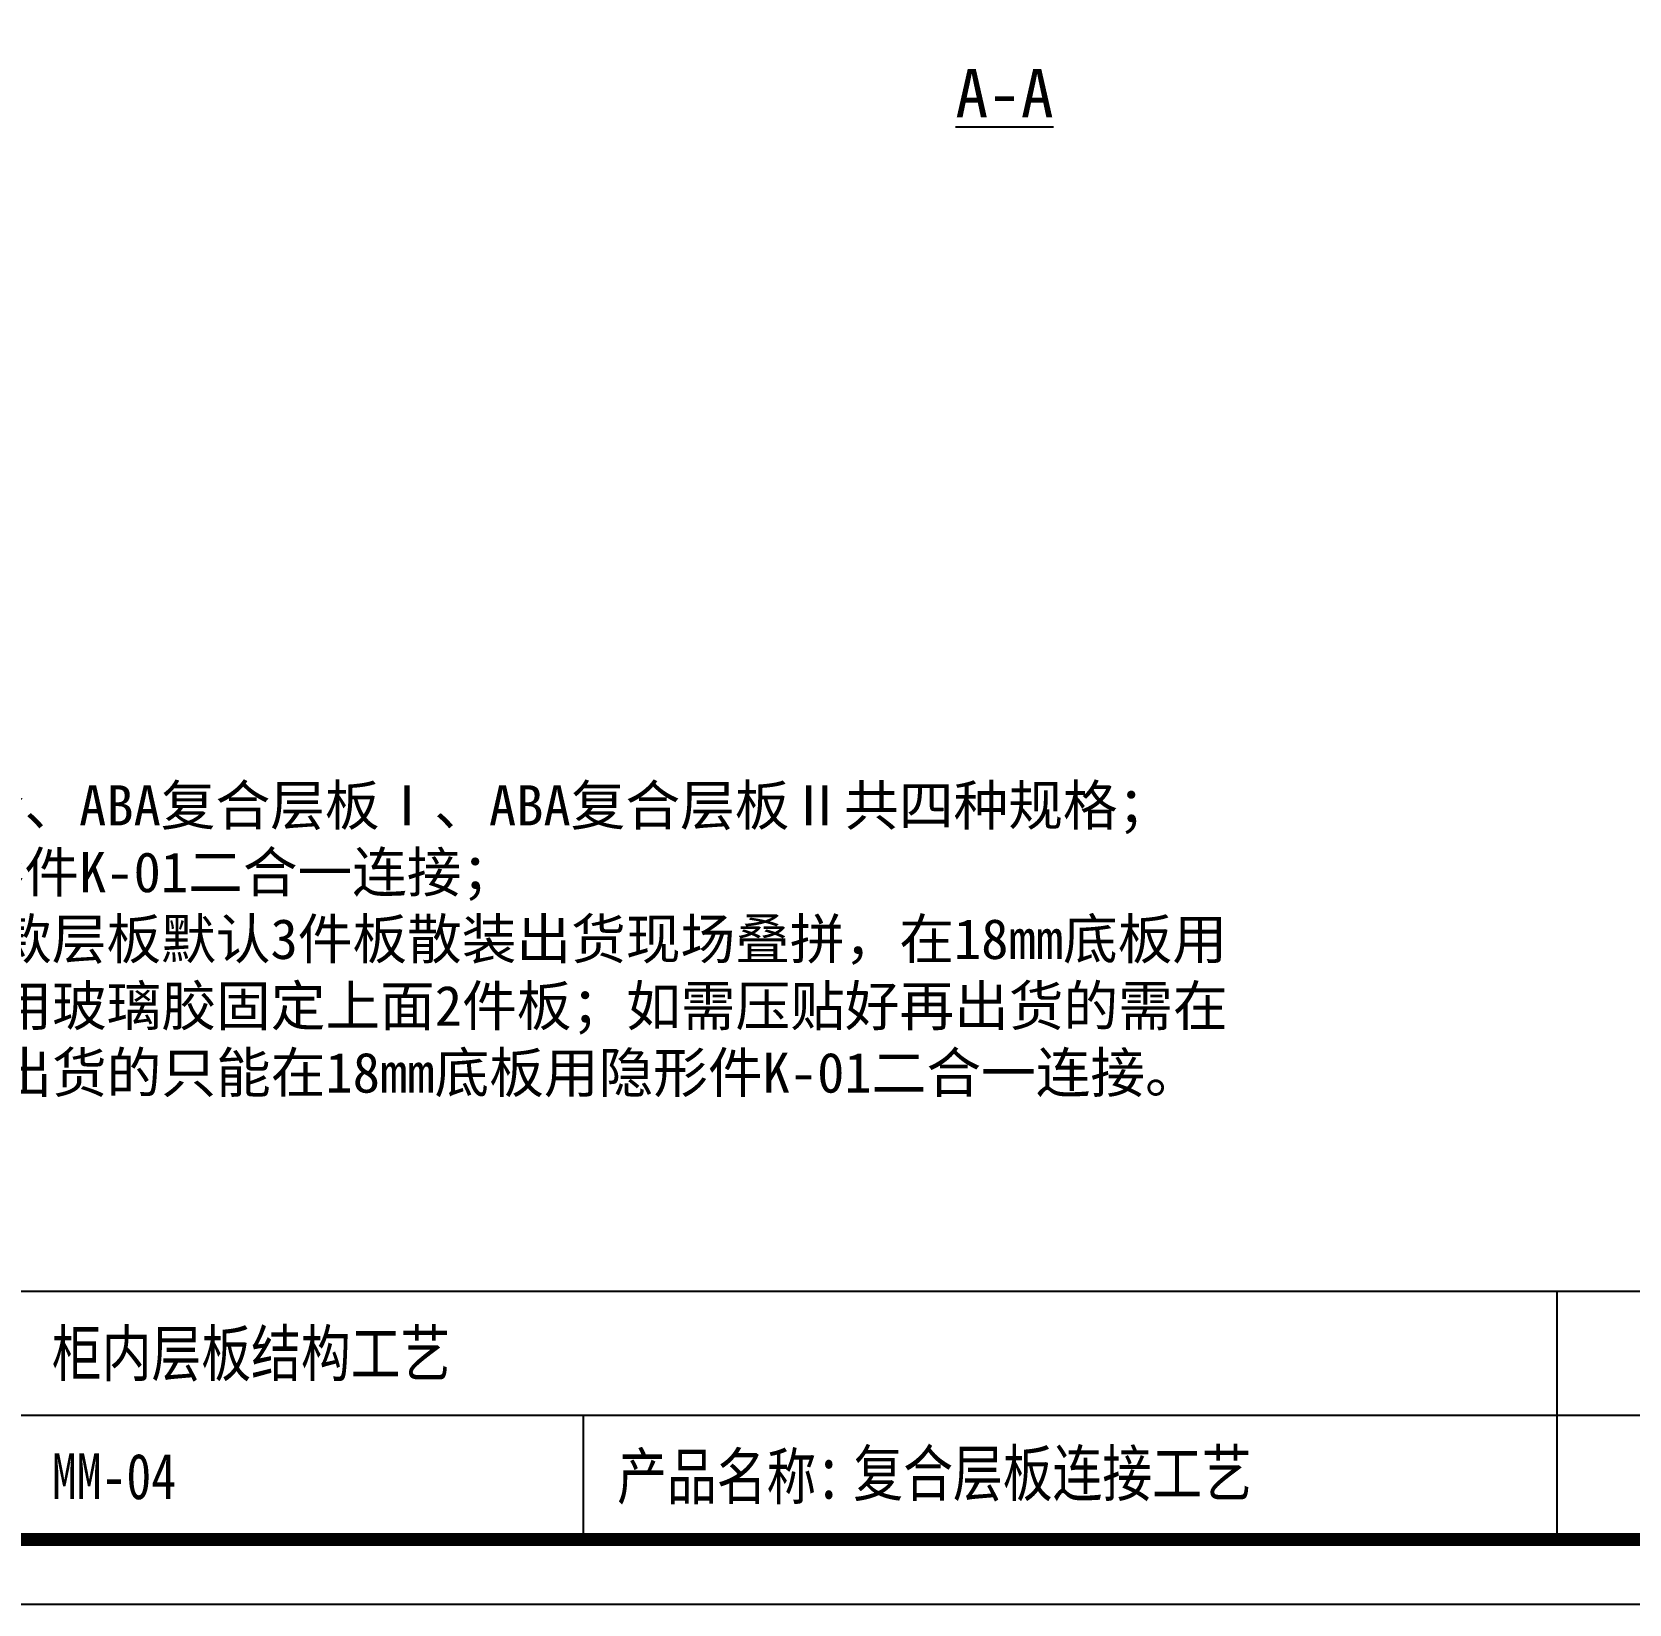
# Model space of a CAD drawing. Header units: millimetres. Extents: x 0 to 1097966, y -63096 to 223085.
# Drawn here: x 338676.6 to 338843.6, y -56453.1 to -56288.6 of the extents above; entities that cross this region are included whole.
import ezdxf

# ---------------------------------------------------------------- set-up
doc = ezdxf.new("R2010")
doc.units = ezdxf.units.MM
doc.layers.add('DZ-文字说明', color=1, linetype='Continuous')
doc.styles.add('DZ-宋体2.5', font='', dxfattribs={"width": 0.8, "height": 2.5})
doc.styles.add('宋体', font='')
doc.styles.get('DZ-宋体2.5').set_extended_font_data('SimSun')
doc.styles.get('宋体').set_extended_font_data('SimSun')

msp = doc.modelspace()

# ---------------------------------------------------------------- linework, layer by layer
msp.add_lwpolyline([(338552.218, -56453.06), (339119.218, -56453.06), (339119.218, -56052.11), (338552.218, -56052.11)], close=True)
at = {"const_width": 1.35}
msp.add_lwpolyline([(338558.968, -56446.31), (339112.468, -56446.31), (339112.468, -56058.86), (338558.968, -56058.86)], close=True, dxfattribs=at)
at = {"layer": 'DZ-文字说明', "color": 7}
for p, q in [((338836.083, -56446.31), (338836.083, -56420.332)), ((338648.299, -56433.321), (339112.468, -56433.321)), ((338734.217, -56433.321), (338734.217, -56446.31))]:
    msp.add_line(p, q, dxfattribs=at)
msp.add_lwpolyline([(338558.968, -56420.332), (339112.468, -56420.332), (339112.468, -56446.31), (338558.968, -56446.31)], close=True, dxfattribs=at)

# ---------------------------------------------------------------- texts
at = {"style": 'DZ-宋体2.5', "width": 0.8}
msp.add_text('产品名称：', height=4.7732, dxfattribs=at).set_placement((338737.757, -56442.093))
at = {"color": 4, "insert": (338773.136, -56295.036), "char_height": 5.03079, "width": 6.26648, "attachment_point": 4, "style": '宋体'}
msp.add_mtext('{\\L\\C256;A-A}', dxfattribs=at)
at = {"insert": (338578.614, -56376.816), "char_height": 4.19232, "width": 307.85453, "attachment_point": 4, "style": '宋体'}
msp.add_mtext('\\P工艺标准：{\\H1.41352x; }\\P1、常规复合层板有36mm复合、BAB复合、ABA复合层板Ⅰ、ABA复合层板Ⅱ共四种规格；\\P2、36mm复合、BAB复合两款层板用隐形件K-01二合一连接；{\\H1.45383x; }\\P3、ABA复合层板Ⅰ、ABA复合层板Ⅱ两款层板默认3件板散装出货现场叠拼，在18mm底板用\\P   三合一连接，三合一孔位朝上，再用玻璃胶固定上面2件板；如需压贴好再出货的需在\\P   图纸上注明压贴好出货，需压贴好出货的只能在18mm底板用隐形件K-01二合一连接。', dxfattribs=at)
at = {"color": 2, "style": 'DZ-宋体2.5', "width": 0.8}
for tag, p in [('柜内层板结构工艺', (338678.646, -56429.226)), ('复合层板连接工艺', (338762.463, -56441.77)), ('MM-04', (338678.646, -56442.084))]:
    msp.add_attdef(tag, p, '', height=4.773, dxfattribs=at)

doc.saveas('drawing.dxf')
